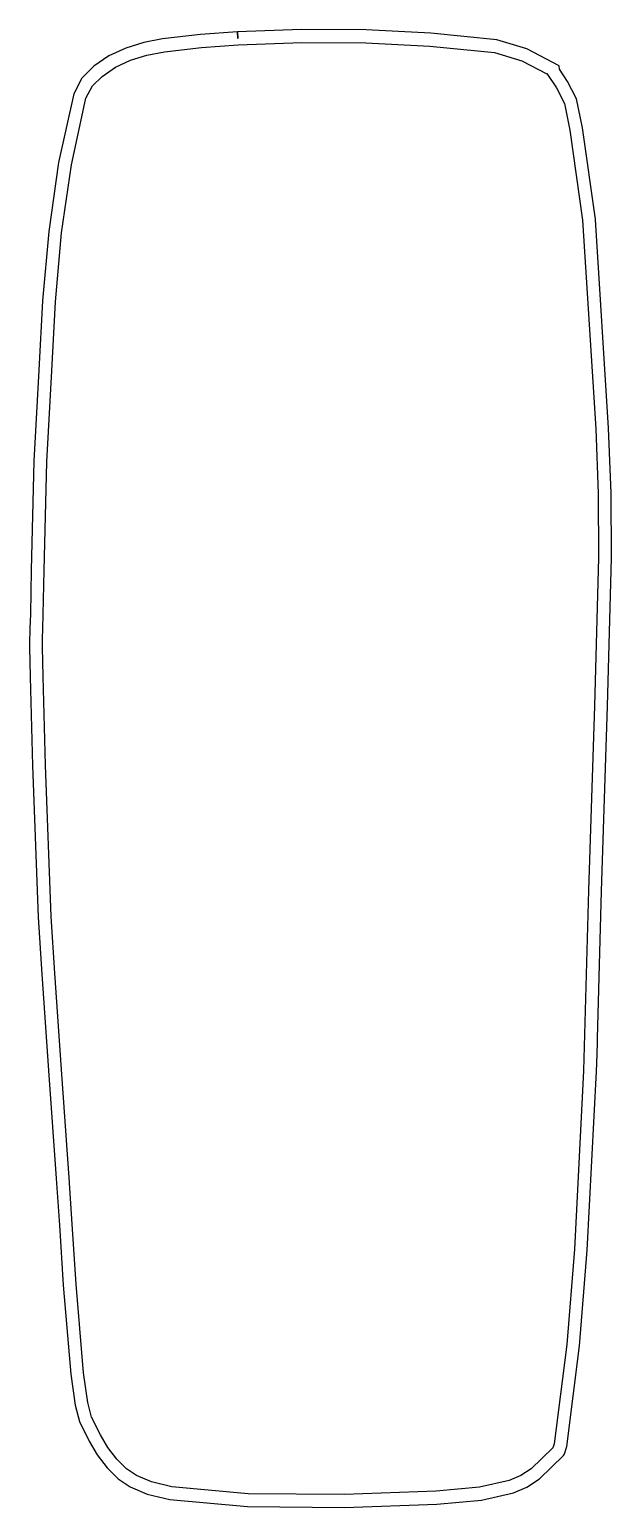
# Model space of a CAD drawing. Extents: x 59 to 104, y 102 to 216.
import ezdxf

# ---------------------------------------------------------------- set-up
doc = ezdxf.new("R2010")
doc.units = 0
doc.layers.add('Edge', color=7, linetype='CONTINUOUS')

msp = doc.modelspace()

# ---------------------------------------------------------------- linework, layer by layer
at = {"layer": 'Edge', "color": 7}
for points in [[(79.777344, 216.447266), (74.830078, 216.265625), (74.847658, 215.765625), (74.810548, 216.263672), (71.951173, 216.056641), (69.019532, 215.730469), (67.57422, 215.435547), (66.191407, 215.009766), (64.894532, 214.412109), (63.718751, 213.609375), (62.802735, 212.707031), (62.16797, 211.490234), (61.00586, 206.189453), (60.236329, 200.859375), (59.757813, 195.49609), (59.476563, 190.14062), (59.085939, 183.11328), (58.884767, 174.71289), (58.822267, 171.31836), (58.792967, 170.23047), (58.781247, 169.92188), (58.769527, 169.78125), (58.757807, 169.44336), (58.759807, 168.75), (58.800827, 166.4668), (58.984421, 159.625), (59.423874, 147.90625), (59.70903, 143.52539), (60.234421, 136.08008), (60.826218, 127.72656), (61.060593, 124.13477), (61.357468, 119.49805), (61.945358, 112.62109), (62.281296, 110.24023), (62.609421, 108.96484), (63.367234, 107.45703), (63.978562, 106.39648), (64.748093, 105.4043), (65.61528, 104.55859), (66.525437, 103.92578), (67.855515, 103.35352), (69.582077, 102.95508), (75.582077, 102.40039), (83.091843, 102.33989), (90.228562, 102.58599), (93.660202, 102.91021), (96.128952, 103.45708), (97.17778, 103.91802), (98.144577, 104.54107), (100.002, 106.34575), (100.0528, 106.42195), (100.086, 106.49035), (100.25201, 107.04895), (101.24811, 114.82239), (101.84186, 122.21692), (102.54694, 136.00989), (102.54694, 136.01989), (102.54694, 136.02189), (102.56644, 136.6215), (102.61724, 138.17814), (102.62724, 138.44963), (102.62924, 138.54923), (102.62924, 138.55123), (102.61754, 138.55123), (102.93004, 149.93404), (103.4066, 164.20553), (103.70738, 175.63912), (103.68588, 180.66061), (103.48861, 185.66451), (102.47103, 201.771934), (102.47103, 201.810994), (101.47885, 208.859822), (101.01986, 211.086385), (100.31674, 212.445759), (99.681967, 213.387166), (99.664387, 213.646931), (97.164387, 214.957478), (94.865559, 215.654744), (89.763997, 216.168416), (84.752278, 216.422322)], [(79.792974, 215.447266), (84.724614, 215.421876), (89.687505, 215.169923), (94.669927, 214.669923), (96.783208, 214.027345), (98.705083, 213.021485), (98.703083, 213.050785), (99.453083, 211.935551), (100.06832, 210.750004), (100.4941, 208.689457), (101.47066, 201.740238), (102.49019, 185.61328), (102.68551, 180.63867), (102.70701, 175.65039), (102.40623, 164.23438), (101.92967, 149.96289), (101.54686, 136.07227), (101.54686, 136.06057), (101.54686, 136.05257), (101.54686, 136.05057), (101.54686, 136.04857), (100.84373, 122.28294), (100.25389, 114.92552), (99.271462, 107.25755), (99.175762, 106.93724), (97.517559, 105.32786), (96.703106, 104.80052), (95.816387, 104.41185), (93.503887, 103.90013), (90.164043, 103.58372), (83.078106, 103.33958), (75.632793, 103.40008), (69.742169, 103.94305), (68.16795, 104.30828), (67.013653, 104.80438), (66.253887, 105.33172), (65.496075, 106.07196), (64.810528, 106.95672), (64.246075, 107.93328), (63.550762, 109.3161), (63.263653, 110.43524), (62.937481, 112.73407), (62.353497, 119.57196), (62.056622, 124.20086), (61.822247, 127.79266), (61.23045, 136.15008), (60.705059, 143.59149), (60.423809, 147.95672), (59.984356, 159.65594), (59.800762, 166.48992), (59.759742, 168.76141), (59.757742, 169.42742), (59.769462, 169.72235), (59.781182, 169.86297), (59.792902, 170.19891), (59.822202, 171.29461), (59.884702, 174.69305), (60.085874, 183.07196), (60.476498, 190.08563), (60.755795, 195.42547), (61.230405, 200.743835), (61.99017, 206.011413), (63.117124, 211.146178), (63.617124, 212.105163), (64.355405, 212.835632), (65.388608, 213.538756), (66.548764, 214.073913), (67.822202, 214.464538), (69.175717, 214.739928), (72.042905, 215.060241), (74.86517, 215.265319)]]:
    msp.add_lwpolyline(points, close=True, dxfattribs=at)

doc.saveas('drawing.dxf')
